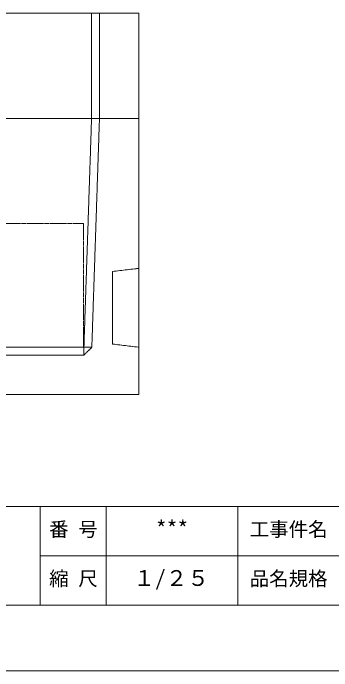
# Model space of a CAD drawing. Units: millimetres, scale not verified. Extents: x -3712 to 3712, y -2625 to 2625.
# Drawn here: x 235 to 1445, y -2625 to -125 of the extents above; entities that cross this region are included whole.
import ezdxf
from ezdxf.enums import TextEntityAlignment as Align

# ---------------------------------------------------------------- set-up
doc = ezdxf.new("R2010")
doc.units = ezdxf.units.MM
doc.header["$LTSCALE"] = 10
doc.linetypes.add('LONG_DASHED1', pattern=[7, 6, -1])
doc.linetypes.add('LONG_DOUBLE_CHAIN', pattern=[21.8, 18, -1, 0.6, -0.6, 0.6, -1])
for name, color, linetype, lineweight in [('0-0_D-TTL', 7, 'Continuous', 9), ('0-1_Defpoints', 7, 'Continuous', 9), ('0-2_D-TTL-FRAM1', 134, 'Continuous', 9), ('0-3_D-TTL-TXT', 7, 'Continuous', 9), ('0-5_D-STR-STR5', 1, 'LONG_DOUBLE_CHAIN', 9), ('0-8_D-STR', 7, 'LONG_DASHED1', 9)]:
    doc.layers.add(name, color=color, linetype=linetype, lineweight=lineweight)
doc.styles.add('ＭＳ ゴシック', font='')
doc.styles.get('ＭＳ ゴシック').set_extended_font_data('MS Gothic')

# ---------------------------------------------------------------- blocks, each defined once
blk = doc.blocks.new('A$C4DE05FD1')
at = {"layer": '0-0_D-TTL', "color": 134}
blk.add_line((2000, 2000), (57400, 2000), dxfattribs=at)
at = {"layer": '0-1_Defpoints', "color": 134}
blk.add_line((0, 0), (59400, 0), dxfattribs=at)
at = {"layer": '0-2_D-TTL-FRAM1'}
for p, q in [((19400, 5000), (57400, 5000)), ((32400, 5000), (32400, 2000)), ((34400, 5000), (34400, 2000)), ((38400, 5000), (38400, 2000)), ((32400, 3500), (57400, 3500))]:
    blk.add_line(p, q, dxfattribs=at)
at = {"layer": '0-3_D-TTL-TXT', "style": 'ＭＳ ゴシック'}
for s, p in [('番 号', (32671.93, 3959.73)), ('工事件名', (38764.19, 3959.73)), ('縮 尺', (32671.93, 2459.73)), ('品名規格', (38764.19, 2459.73))]:
    blk.add_text(s, height=433, dxfattribs=at).set_placement(p, align=Align.BOTTOM_LEFT)
blk = doc.blocks.new('A$C5E237F8A')
at = {"layer": '0-8_D-STR', "linetype": 'Continuous'}
for p, q in [((-7500, 0), (-7500, -4000)), ((-7500, 0), (7500, 0)), ((7500, 0), (7500, -4000)), ((-7500, -4000), (7500, -4000))]:
    blk.add_line(p, q, dxfattribs=at)
at = {"layer": '0-8_D-STR'}
for p, q in [((-6000, 0), (-6000, -4000)), ((-5700, 0), (-5700, -4000)), ((5700, 0), (5700, -4000)), ((6000, 0), (6000, -4000))]:
    blk.add_line(p, q, dxfattribs=at)
blk = doc.blocks.new('A$C756115AA')
at = {"layer": '0-5_D-STR-STR5'}
for p, q in [((5400, -4000), (5400, -8700)), ((5400, -8700), (-5400, -8700))]:
    blk.add_line(p, q, dxfattribs=at)
blk.add_lwpolyline([(5400, -4000), (-5400, -4000), (-5400, -8700)], dxfattribs=at)
at = {"layer": '0-8_D-STR', "linetype": 'Continuous'}
for p, q in [((-7500, 0), (7500, 0)), ((7500, 0), (7500, -10500))]:
    blk.add_line(p, q, dxfattribs=at)
at = {"layer": '0-8_D-STR'}
for p, q in [((-6000, 0), (-5710, -8700)), ((-5700, 0), (-5410, -8700)), ((6000, 0), (5710, -8700)), ((-6500, -5820), (-7500, -5700)), ((6500, -5820), (7500, -5700)), ((-6500, -5820), (-6500, -8580)), ((6500, -5820), (6500, -8580)), ((-6500, -8580), (-7500, -8700)), ((-5710, -8700), (-5410.2, -9000)), ((-5710, -8700), (5710, -8700)), ((-5410, -8700), (-5410, -9000)), ((5710, -8700), (5410.2, -9000)), ((6500, -8580), (7500, -8700)), ((-5410.2, -9000), (5410, -9000)), ((-900, -9400), (-1000, -9000)), ((900, -9400), (1000, -9000)), ((-900, -9400), (900, -9400)), ((-360, -9400), (-294.1, -10500)), ((360, -9400), (294.1, -10500))]:
    blk.add_line(p, q, dxfattribs=at)
at = {"layer": '0-8_D-STR', "linetype": 'Continuous'}
blk.add_lwpolyline([(-7500, 0), (-7500, -10500), (7500, -10500)], dxfattribs=at)
at = {"layer": '0-8_D-STR'}
blk.add_lwpolyline([(5700, 0), (5410, -8700), (5410, -9000)], dxfattribs=at)

msp = doc.modelspace()

# ---------------------------------------------------------------- block references
at = {"layer": '0-0_D-TTL', "xscale": 0.125, "yscale": 0.125}
msp.add_blockref('A$C4DE05FD1', (-3712.5, -2625), dxfattribs=at)
at = {"layer": '0-8_D-STR', "xscale": 0.1, "yscale": 0.1}
for name, p in [('A$C5E237F8A', (-37.5, -125)), ('A$C756115AA', (-37.5, -525))]:
    msp.add_blockref(name, p, dxfattribs=at)

# ---------------------------------------------------------------- texts
at = {"layer": '0-3_D-TTL-TXT', "style": 'ＭＳ ゴシック'}
for s, p in [('***', (776.65, -2132.75)), ('１/２５', (691.31, -2320.25))]:
    msp.add_text(s, height=60.12, dxfattribs=at).set_placement(p, align=Align.BOTTOM_LEFT)

doc.saveas('drawing.dxf')
